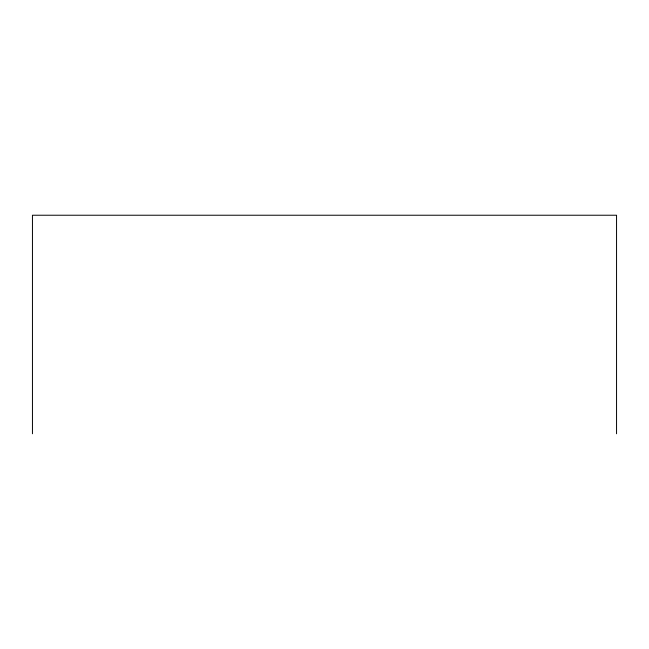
<?xml version="1.0" encoding="UTF-8"?>
<svg xmlns="http://www.w3.org/2000/svg" width="649" height="649" viewBox="0 0 649 649"><rect width="100%" height="100%" fill="white"/><g stroke="black" fill="none" stroke-linecap="round" stroke-linejoin="round"><path stroke-width="0.97" d="M616.55 433.767L616.55 215.233L32.45 215.233L32.45 433.767"/></g></svg>
